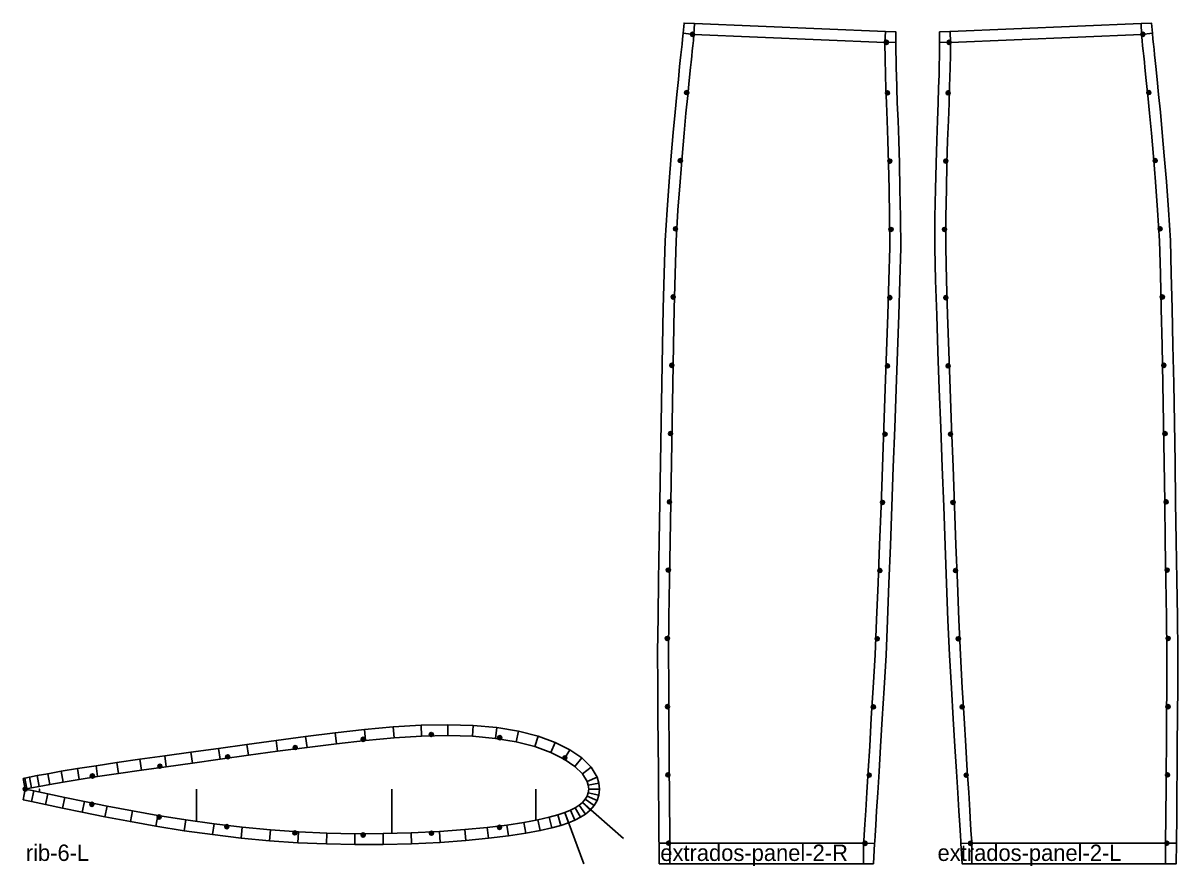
# Model space of a CAD drawing. Header units: millimetres. Extents: x 0 to 1469, y 0 to 3646.
# Drawn here: x 465 to 1310, y 741 to 1358 of the extents above; entities that cross this region are included whole.
import ezdxf

# ---------------------------------------------------------------- set-up
doc = ezdxf.new("R2010")
doc.units = ezdxf.units.MM
for name, color, linetype in [('CUT', 1, 'CONTINUOUS'), ('MARK', 5, 'CONTINUOUS'), ('SEAM', 3, 'CONTINUOUS'), ('TEXT', 7, 'CONTINUOUS')]:
    doc.layers.add(name, color=color, linetype=linetype)

msp = doc.modelspace()

# ---------------------------------------------------------------- linework, layer by layer
at = {"layer": 'CUT', "color": 1}
for points in [[(930.242, 757.3), (930.226, 758.84), (930.178, 763.46), (930.102, 771.08), (930.004, 781.62), (929.888, 794.94), (929.762, 810.89), (929.628, 829.29), (929.49, 849.9), (929.347, 872.6), (929.2, 897), (929.547, 923), (929.971, 950.2), (930.409, 978.3), (930.858, 1007), (931.32, 1036.1), (931.797, 1065.1), (932.297, 1093.8), (932.83, 1121.8), (933.405, 1148.7), (934.03, 1174.4), (934.713, 1198.6), (936.115, 1221.1), (937.635, 1241.8), (939.137, 1260.6), (940.61, 1277.6), (942.02, 1292.5), (943.37, 1305.5), (944.43, 1316.6), (945.36, 1326.1), (945.82, 1330.3), (946.25, 1334.5), (946.68, 1338.5), (947.08, 1342.3), (947.47, 1346.1), (947.9, 1350.5), (955.84, 1349.5), (956.17, 1357.4), (1096, 1351.7), (1095.7, 1343.7), (1103.7, 1343.9), (1103.7, 1339.6), (1103.7, 1335.8), (1103.8, 1332.1), (1103.9, 1328.1), (1104, 1324), (1104.1, 1319.8), (1104.4, 1310.4), (1104.7, 1299.4), (1105.3, 1286.5), (1105.8, 1271.7), (1106.3, 1254.9), (1106.7, 1236.2), (1107.1, 1215.6), (1107.2, 1193.3), (1106.6, 1169.4), (1105.8, 1144), (1104.9, 1117.3), (1103.9, 1089.6), (1102.9, 1061.3), (1101.8, 1032.5), (1100.7, 1003.8), (1099.7, 975.3), (1098.6, 947.5), (1097.6, 920.6), (1096.5, 894.9), (1095.1, 870.8), (1093.7, 848.4), (1092.5, 828.01), (1091.4, 809.83), (1090.4, 794.07), (1089.6, 780.9), (1089, 770.49), (1088.5, 762.96), (1088.2, 758.4), (1088.1, 756.88), (1080.1, 757.2), (1080.1, 742.2), (938.242, 742.2), (938.242, 757.2), (930.242, 757.3), (930.402, 742.2), (938.242, 742.2)], [(956.17, 1357.4), (948.62, 1357.8), (947.9, 1350.5)], [(1309.158, 757.3), (1309.174, 758.84), (1309.222, 763.46), (1309.298, 771.08), (1309.396, 781.62), (1309.512, 794.94), (1309.638, 810.89), (1309.772, 829.29), (1309.91, 849.9), (1310.053, 872.6), (1310.2, 897), (1309.853, 923), (1309.429, 950.2), (1308.991, 978.3), (1308.542, 1007), (1308.08, 1036.1), (1307.603, 1065.1), (1307.103, 1093.8), (1306.57, 1121.8), (1305.995, 1148.7), (1305.37, 1174.4), (1304.687, 1198.6), (1303.285, 1221.1), (1301.765, 1241.8), (1300.263, 1260.6), (1298.79, 1277.6), (1297.38, 1292.5), (1296.03, 1305.5), (1294.97, 1316.6), (1294.04, 1326.1), (1293.58, 1330.3), (1293.15, 1334.5), (1292.72, 1338.5), (1292.32, 1342.3), (1291.93, 1346.1), (1291.5, 1350.5), (1283.56, 1349.5), (1283.23, 1357.4), (1143.4, 1351.7), (1143.7, 1343.7), (1135.7, 1343.9), (1135.7, 1339.6), (1135.7, 1335.8), (1135.6, 1332.1), (1135.5, 1328.1), (1135.4, 1324), (1135.3, 1319.8), (1135, 1310.4), (1134.7, 1299.4), (1134.1, 1286.5), (1133.6, 1271.7), (1133.1, 1254.9), (1132.7, 1236.2), (1132.3, 1215.6), (1132.2, 1193.3), (1132.8, 1169.4), (1133.6, 1144), (1134.5, 1117.3), (1135.5, 1089.6), (1136.5, 1061.3), (1137.6, 1032.5), (1138.7, 1003.8), (1139.7, 975.3), (1140.8, 947.5), (1141.8, 920.6), (1142.9, 894.9), (1144.3, 870.8), (1145.7, 848.4), (1146.9, 828.01), (1148, 809.83), (1149, 794.07), (1149.8, 780.9), (1150.4, 770.49), (1150.9, 762.96), (1151.2, 758.4), (1151.3, 756.88), (1159.3, 757.2), (1159.3, 742.2), (1301.158, 742.2), (1301.158, 757.2), (1309.158, 757.3), (1308.998, 742.2), (1301.158, 742.2)], [(1283.23, 1357.4), (1290.78, 1357.8), (1291.5, 1350.5)], [(1096, 1351.7), (1103.7, 1351.3), (1103.7, 1343.9)], [(1143.4, 1351.7), (1135.7, 1351.3), (1135.7, 1343.9)], [(949.03, 1306.9), (952.03, 1306.9), (951.59, 1307.9), (950.53, 1308.4), (950.53, 1305.4), (949.47, 1305.8), (949.03, 1306.9), (949.47, 1307.9), (950.53, 1308.4)], [(950.53, 1305.4), (951.59, 1305.8), (952.03, 1306.9)], [(1096, 1306.7), (1099, 1306.7), (1098.6, 1307.7), (1097.5, 1308.2), (1097.5, 1305.2), (1096.5, 1305.6), (1096, 1306.7), (1096.5, 1307.7), (1097.5, 1308.2)], [(1097.5, 1305.2), (1098.6, 1305.6), (1099, 1306.7)], [(1143.4, 1306.7), (1140.4, 1306.7), (1140.8, 1307.7), (1141.9, 1308.2), (1141.9, 1305.2), (1142.9, 1305.6), (1143.4, 1306.7), (1142.9, 1307.7), (1141.9, 1308.2)], [(1141.9, 1305.2), (1140.8, 1305.6), (1140.4, 1306.7)], [(1290.37, 1306.9), (1287.37, 1306.9), (1287.81, 1307.9), (1288.87, 1308.4), (1288.87, 1305.4), (1289.93, 1305.8), (1290.37, 1306.9), (1289.93, 1307.9), (1288.87, 1308.4)], [(1288.87, 1305.4), (1287.81, 1305.8), (1287.37, 1306.9)], [(944.37, 1257.1), (947.37, 1257.1), (946.93, 1258.1), (945.87, 1258.6), (945.87, 1255.6), (944.81, 1256), (944.37, 1257.1), (944.81, 1258.1), (945.87, 1258.6)], [(945.87, 1255.6), (946.93, 1256), (947.37, 1257.1)], [(1097.7, 1256.7), (1100.7, 1256.7), (1100.3, 1257.8), (1099.2, 1258.2), (1099.2, 1255.2), (1098.2, 1255.7), (1097.7, 1256.7), (1098.2, 1257.8), (1099.2, 1258.2)], [(1099.2, 1255.2), (1100.3, 1255.7), (1100.7, 1256.7)], [(1141.7, 1256.7), (1138.7, 1256.7), (1139.1, 1257.8), (1140.2, 1258.2), (1140.2, 1255.2), (1141.2, 1255.7), (1141.7, 1256.7), (1141.2, 1257.8), (1140.2, 1258.2)], [(1140.2, 1255.2), (1139.1, 1255.7), (1138.7, 1256.7)], [(1295.03, 1257.1), (1292.03, 1257.1), (1292.47, 1258.1), (1293.53, 1258.6), (1293.53, 1255.6), (1294.59, 1256), (1295.03, 1257.1), (1294.59, 1258.1), (1293.53, 1258.6)], [(1293.53, 1255.6), (1292.47, 1256), (1292.03, 1257.1)], [(940.76, 1207.2), (943.76, 1207.2), (943.32, 1208.2), (942.26, 1208.7), (942.26, 1205.7), (941.2, 1206.1), (940.76, 1207.2), (941.2, 1208.2), (942.26, 1208.7)], [(942.26, 1205.7), (943.32, 1206.1), (943.76, 1207.2)], [(1098.6, 1206.7), (1101.6, 1206.7), (1101.2, 1207.8), (1100.1, 1208.2), (1100.1, 1205.2), (1099.1, 1205.7), (1098.6, 1206.7), (1099.1, 1207.8), (1100.1, 1208.2)], [(1100.1, 1205.2), (1101.2, 1205.7), (1101.6, 1206.7)], [(1140.8, 1206.7), (1137.8, 1206.7), (1138.2, 1207.8), (1139.3, 1208.2), (1139.3, 1205.2), (1140.3, 1205.7), (1140.8, 1206.7), (1140.3, 1207.8), (1139.3, 1208.2)], [(1139.3, 1205.2), (1138.2, 1205.7), (1137.8, 1206.7)], [(1298.64, 1207.2), (1295.64, 1207.2), (1296.08, 1208.2), (1297.14, 1208.7), (1297.14, 1205.7), (1298.2, 1206.1), (1298.64, 1207.2), (1298.2, 1208.2), (1297.14, 1208.7)], [(1297.14, 1205.7), (1296.08, 1206.1), (1295.64, 1207.2)], [(939.113, 1157.2), (942.11, 1157.2), (941.67, 1158.2), (940.61, 1158.7), (940.61, 1155.7), (939.55, 1156.1), (939.113, 1157.2), (939.55, 1158.2), (940.61, 1158.7)], [(1300.287, 1157.2), (1297.29, 1157.2), (1297.73, 1158.2), (1298.79, 1158.7), (1298.79, 1155.7), (1299.85, 1156.1), (1300.287, 1157.2), (1299.85, 1158.2), (1298.79, 1158.7)], [(940.61, 1155.7), (941.67, 1156.1), (942.11, 1157.2)], [(1097.7, 1156.7), (1100.7, 1156.7), (1100.2, 1157.8), (1099.2, 1158.2), (1099.2, 1155.2), (1098.1, 1155.7), (1097.7, 1156.7), (1098.1, 1157.8), (1099.2, 1158.2)], [(1099.2, 1155.2), (1100.2, 1155.7), (1100.7, 1156.7)], [(1141.7, 1156.7), (1138.7, 1156.7), (1139.2, 1157.8), (1140.2, 1158.2), (1140.2, 1155.2), (1141.3, 1155.7), (1141.7, 1156.7), (1141.3, 1157.8), (1140.2, 1158.2)], [(1140.2, 1155.2), (1139.2, 1155.7), (1138.7, 1156.7)], [(1298.79, 1155.7), (1297.73, 1156.1), (1297.29, 1157.2)], [(938.054, 1107.2), (941.05, 1107.2), (940.61, 1108.2), (939.55, 1108.7), (939.55, 1105.7), (938.493, 1106.1), (938.054, 1107.2), (938.493, 1108.2), (939.55, 1108.7)], [(1096, 1106.8), (1099, 1106.8), (1098.6, 1107.8), (1097.5, 1108.3), (1097.5, 1105.3), (1096.5, 1105.7), (1096, 1106.8), (1096.5, 1107.8), (1097.5, 1108.3)], [(1143.4, 1106.8), (1140.4, 1106.8), (1140.8, 1107.8), (1141.9, 1108.3), (1141.9, 1105.3), (1142.9, 1105.7), (1143.4, 1106.8), (1142.9, 1107.8), (1141.9, 1108.3)], [(1301.346, 1107.2), (1298.35, 1107.2), (1298.79, 1108.2), (1299.85, 1108.7), (1299.85, 1105.7), (1300.907, 1106.1), (1301.346, 1107.2), (1300.907, 1108.2), (1299.85, 1108.7)], [(939.55, 1105.7), (940.61, 1106.1), (941.05, 1107.2)], [(1097.5, 1105.3), (1098.6, 1105.7), (1099, 1106.8)], [(1141.9, 1105.3), (1140.8, 1105.7), (1140.4, 1106.8)], [(1299.85, 1105.7), (1298.79, 1106.1), (1298.35, 1107.2)], [(937.167, 1057.2), (940.17, 1057.2), (939.73, 1058.3), (938.667, 1058.7), (938.667, 1055.7), (937.607, 1056.1), (937.167, 1057.2), (937.607, 1058.3), (938.667, 1058.7)], [(938.667, 1055.7), (939.73, 1056.1), (940.17, 1057.2)], [(1094.2, 1056.8), (1097.2, 1056.8), (1096.8, 1057.8), (1095.7, 1058.3), (1095.7, 1055.3), (1094.7, 1055.7), (1094.2, 1056.8), (1094.7, 1057.8), (1095.7, 1058.3)], [(1145.2, 1056.8), (1142.2, 1056.8), (1142.6, 1057.8), (1143.7, 1058.3), (1143.7, 1055.3), (1144.7, 1055.7), (1145.2, 1056.8), (1144.7, 1057.8), (1143.7, 1058.3)], [(1302.233, 1057.2), (1299.23, 1057.2), (1299.67, 1058.3), (1300.733, 1058.7), (1300.733, 1055.7), (1301.793, 1056.1), (1302.233, 1057.2), (1301.793, 1058.3), (1300.733, 1058.7)], [(1300.733, 1055.7), (1299.67, 1056.1), (1299.23, 1057.2)], [(1095.7, 1055.3), (1096.8, 1055.7), (1097.2, 1056.8)], [(1143.7, 1055.3), (1142.6, 1055.7), (1142.2, 1056.8)], [(936.362, 1007.2), (939.36, 1007.2), (938.922, 1008.3), (937.862, 1008.7), (937.862, 1005.7), (936.801, 1006.1), (936.362, 1007.2), (936.801, 1008.3), (937.862, 1008.7)], [(937.862, 1005.7), (938.922, 1006.1), (939.36, 1007.2)], [(1092.4, 1006.8), (1095.4, 1006.8), (1094.9, 1007.9), (1093.9, 1008.3), (1093.9, 1005.3), (1092.8, 1005.8), (1092.4, 1006.8), (1092.8, 1007.9), (1093.9, 1008.3)], [(1093.9, 1005.3), (1094.9, 1005.8), (1095.4, 1006.8)], [(1147, 1006.8), (1144, 1006.8), (1144.5, 1007.9), (1145.5, 1008.3), (1145.5, 1005.3), (1146.6, 1005.8), (1147, 1006.8), (1146.6, 1007.9), (1145.5, 1008.3)], [(1145.5, 1005.3), (1144.5, 1005.8), (1144, 1006.8)], [(1303.038, 1007.2), (1300.04, 1007.2), (1300.478, 1008.3), (1301.538, 1008.7), (1301.538, 1005.7), (1302.599, 1006.1), (1303.038, 1007.2), (1302.599, 1008.3), (1301.538, 1008.7)], [(1301.538, 1005.7), (1300.478, 1006.1), (1300.04, 1007.2)], [(935.582, 957.2), (938.582, 957.2), (938.142, 958.3), (937.082, 958.7), (937.082, 955.7), (936.021, 956.1), (935.582, 957.2), (936.021, 958.3), (937.082, 958.7)], [(937.082, 955.7), (938.142, 956.1), (938.582, 957.2)], [(1090.5, 956.9), (1093.5, 956.9), (1093, 957.9), (1092, 958.4), (1092, 955.4), (1090.9, 955.8), (1090.5, 956.9), (1090.9, 957.9), (1092, 958.4)], [(1092, 955.4), (1093, 955.8), (1093.5, 956.9)], [(1148.9, 956.9), (1145.9, 956.9), (1146.4, 957.9), (1147.4, 958.4), (1147.4, 955.4), (1148.5, 955.8), (1148.9, 956.9), (1148.5, 957.9), (1147.4, 958.4)], [(1147.4, 955.4), (1146.4, 955.8), (1145.9, 956.9)], [(1303.818, 957.2), (1300.818, 957.2), (1301.258, 958.3), (1302.318, 958.7), (1302.318, 955.7), (1303.379, 956.1), (1303.818, 957.2), (1303.379, 958.3), (1302.318, 958.7)], [(1302.318, 955.7), (1301.258, 956.1), (1300.818, 957.2)], [(934.837, 907.2), (937.837, 907.2), (937.398, 908.3), (936.337, 908.7), (936.337, 905.7), (935.276, 906.1), (934.837, 907.2), (935.276, 908.3), (936.337, 908.7)], [(936.337, 905.7), (937.398, 906.1), (937.837, 907.2)], [(1088.5, 906.9), (1091.5, 906.9), (1091.1, 908), (1090, 908.4), (1090, 905.4), (1089, 905.8), (1088.5, 906.9), (1089, 908), (1090, 908.4)], [(1090, 905.4), (1091.1, 905.8), (1091.5, 906.9)], [(1150.9, 906.9), (1147.9, 906.9), (1148.3, 908), (1149.4, 908.4), (1149.4, 905.4), (1150.4, 905.8), (1150.9, 906.9), (1150.4, 908), (1149.4, 908.4)], [(1149.4, 905.4), (1148.3, 905.8), (1147.9, 906.9)], [(1304.563, 907.2), (1301.563, 907.2), (1302.002, 908.3), (1303.063, 908.7), (1303.063, 905.7), (1304.124, 906.1), (1304.563, 907.2), (1304.124, 908.3), (1303.063, 908.7)], [(1303.063, 905.7), (1302.002, 906.1), (1301.563, 907.2)], [(934.942, 857.2), (937.942, 857.2), (937.503, 858.3), (936.442, 858.7), (936.442, 855.7), (935.382, 856.1), (934.942, 857.2), (935.382, 858.3), (936.442, 858.7)], [(936.442, 855.7), (937.503, 856.1), (937.942, 857.2)], [(1085.7, 857), (1088.7, 857), (1088.3, 858), (1087.2, 858.5), (1087.2, 855.5), (1086.2, 855.9), (1085.7, 857), (1086.2, 858), (1087.2, 858.5)], [(1087.2, 855.5), (1088.3, 855.9), (1088.7, 857)], [(1153.7, 857), (1150.7, 857), (1151.1, 858), (1152.2, 858.5), (1152.2, 855.5), (1153.2, 855.9), (1153.7, 857), (1153.2, 858), (1152.2, 858.5)], [(1152.2, 855.5), (1151.1, 855.9), (1150.7, 857)], [(1304.458, 857.2), (1301.458, 857.2), (1301.897, 858.3), (1302.958, 858.7), (1302.958, 855.7), (1304.018, 856.1), (1304.458, 857.2), (1304.018, 858.3), (1302.958, 858.7)], [(1302.958, 855.7), (1301.897, 856.1), (1301.458, 857.2)], [(464.7, 804.7), (465.8, 804.93), (469.2, 805.6), (474.8, 806.69), (482.7, 808.13), (492.5, 809.86), (504.4, 811.82), (518, 813.96), (533.3, 816.23), (550.1, 818.64), (568.3, 821.17), (587.5, 823.82), (607.7, 826.6), (628.5, 829.48), (649.9, 832.41), (671.5, 835.31), (693.1, 838.04), (714.6, 840.46), (735.6, 842.4), (756, 843.6), (775.6, 844), (794.2, 843.5), (811.52, 841.89), (827.41, 839.24), (841.7, 835.59), (854.26, 831.03), (864.96, 825.7), (873.74, 819.67), (880.52, 812.92), (884.91, 805.65), (886.29, 801.23), (886.74, 796.85), (886.26, 792.45), (884.9, 788.38), (882.74, 784.7), (879.76, 781.3), (876.43, 778.54), (872.82, 776.23), (868.69, 774.11), (864.04, 772.18), (858.43, 770.26), (851.84, 768.41), (843.24, 766.43), (832.63, 764.46), (820, 762.56), (805.35, 760.78), (788.7, 759.18), (769.9, 757.81), (749.1, 756.78), (728.3, 756.24), (707.5, 756.18), (686.7, 756.63), (665.8, 757.58), (645, 759.04), (624.2, 761.01), (603.4, 763.46), (582.6, 766.37), (561.8, 769.71), (543.2, 773.02), (524.5, 776.58), (507.9, 779.91), (493.5, 782.91), (481.1, 785.53), (470.8, 787.72), (464.6, 789.03)], [(765, 836.79), (762, 836.79), (762.4, 837.85), (763.5, 838.29), (763.5, 835.29), (764.6, 835.73), (765, 836.79), (764.6, 837.85), (763.5, 838.29)], [(665.4, 827.23), (662.4, 827.23), (662.8, 828.3), (663.9, 828.73), (663.9, 825.73), (665, 826.17), (665.4, 827.23), (665, 828.3), (663.9, 828.73)], [(715.1, 833.3), (712.1, 833.3), (712.5, 834.36), (713.6, 834.8), (713.6, 831.8), (714.6, 832.24), (715.1, 833.3), (714.6, 834.36), (713.6, 834.8)], [(713.6, 831.8), (712.5, 832.24), (712.1, 833.3)], [(763.5, 835.29), (762.4, 835.73), (762, 836.79)], [(815.07, 834.46), (812.07, 834.46), (812.51, 835.52), (813.57, 835.96), (813.57, 832.96), (814.63, 833.4), (815.07, 834.46), (814.63, 835.52), (813.57, 835.96)], [(813.57, 832.96), (812.51, 833.4), (812.07, 834.46)], [(615.9, 820.46), (612.9, 820.46), (613.3, 821.52), (614.4, 821.96), (614.4, 818.96), (615.4, 819.4), (615.9, 820.46), (615.4, 821.52), (614.4, 821.96)], [(614.4, 818.96), (613.3, 819.4), (612.9, 820.46)], [(663.9, 825.73), (662.8, 826.17), (662.4, 827.23)], [(862.85, 819.69), (859.85, 819.69), (860.29, 820.76), (861.35, 821.19), (861.35, 818.19), (862.41, 818.63), (862.85, 819.69), (862.41, 820.76), (861.35, 821.19)], [(566.3, 813.62), (563.3, 813.62), (563.8, 814.68), (564.8, 815.12), (564.8, 812.12), (565.9, 812.56), (566.3, 813.62), (565.9, 814.68), (564.8, 815.12)], [(564.8, 812.12), (563.8, 812.56), (563.3, 813.62)], [(861.35, 818.19), (860.29, 818.63), (859.85, 819.69)], [(516.8, 806.45), (513.8, 806.45), (514.3, 807.51), (515.3, 807.95), (515.3, 804.95), (516.4, 805.39), (516.8, 806.45), (516.4, 807.51), (515.3, 807.95)], [(515.3, 804.95), (514.3, 805.39), (513.8, 806.45)], [(935.289, 807.21), (938.289, 807.21), (937.85, 808.27), (936.789, 808.71), (936.789, 805.71), (935.729, 806.15), (935.289, 807.21), (935.729, 808.27), (936.789, 808.71)], [(936.789, 805.71), (937.85, 806.15), (938.289, 807.21)], [(1082.7, 807.04), (1085.7, 807.04), (1085.3, 808.1), (1084.2, 808.54), (1084.2, 805.54), (1083.2, 805.98), (1082.7, 807.04), (1083.2, 808.1), (1084.2, 808.54)], [(1084.2, 805.54), (1085.3, 805.98), (1085.7, 807.04)], [(1156.7, 807.04), (1153.7, 807.04), (1154.1, 808.1), (1155.2, 808.54), (1155.2, 805.54), (1156.2, 805.98), (1156.7, 807.04), (1156.2, 808.1), (1155.2, 808.54)], [(1155.2, 805.54), (1154.1, 805.98), (1153.7, 807.04)], [(1304.111, 807.21), (1301.111, 807.21), (1301.55, 808.27), (1302.611, 808.71), (1302.611, 805.71), (1303.671, 806.15), (1304.111, 807.21), (1303.671, 808.27), (1302.611, 808.71)], [(1302.611, 805.71), (1301.55, 806.15), (1301.111, 807.21)], [(516.5, 785.64), (513.5, 785.64), (513.9, 786.7), (515, 787.14), (515, 784.14), (516, 784.58), (516.5, 785.64), (516, 786.7), (515, 787.14)], [(515, 784.14), (513.9, 784.58), (513.5, 785.64)], [(565.7, 776.42), (562.7, 776.42), (563.1, 777.48), (564.2, 777.92), (564.2, 774.92), (565.2, 775.36), (565.7, 776.42), (565.2, 777.48), (564.2, 777.92)], [(564.2, 774.92), (563.1, 775.36), (562.7, 776.42)], [(615.2, 769.3), (612.2, 769.3), (612.6, 770.36), (613.7, 770.8), (613.7, 767.8), (614.7, 768.24), (615.2, 769.3), (614.7, 770.36), (613.7, 770.8)], [(814.96, 768.81), (811.96, 768.81), (812.4, 769.87), (813.46, 770.31), (813.46, 767.31), (814.52, 767.75), (814.96, 768.81), (814.52, 769.87), (813.46, 770.31)], [(613.7, 767.8), (612.6, 768.24), (612.2, 769.3)], [(665, 764.76), (662, 764.76), (662.5, 765.82), (663.5, 766.26), (663.5, 763.26), (664.6, 763.7), (665, 764.76), (664.6, 765.82), (663.5, 766.26)], [(663.5, 763.26), (662.5, 763.7), (662, 764.76)], [(715.1, 763.2), (712.1, 763.2), (712.5, 764.26), (713.6, 764.7), (713.6, 761.7), (714.6, 762.14), (715.1, 763.2), (714.6, 764.26), (713.6, 764.7)], [(713.6, 761.7), (712.5, 762.14), (712.1, 763.2)], [(765.1, 764.51), (762.1, 764.51), (762.5, 765.57), (763.6, 766.01), (763.6, 763.01), (764.6, 763.45), (765.1, 764.51), (764.6, 765.57), (763.6, 766.01)], [(763.6, 763.01), (762.5, 763.45), (762.1, 764.51)], [(813.46, 767.31), (812.4, 767.75), (811.96, 768.81)], [(1080.1, 742.2), (1087.2, 742.2), (1088.1, 756.88)], [(1159.3, 742.2), (1152.2, 742.2), (1151.3, 756.88)]]:
    msp.add_lwpolyline(points, dxfattribs=at)
at = {"layer": 'MARK', "color": 5}
for points in [[(953.35, 1349.6), (956.35, 1349.6), (955.91, 1350.6), (954.85, 1351.1), (954.85, 1348.1), (953.79, 1348.5), (953.35, 1349.6), (953.79, 1350.6), (954.85, 1351.1)], [(954.85, 1348.1), (955.91, 1348.5), (956.35, 1349.6)], [(1095.2, 1343.7), (1098.2, 1343.7), (1097.8, 1344.7), (1096.7, 1345.2), (1096.7, 1342.2), (1095.6, 1342.6), (1095.2, 1343.7), (1095.6, 1344.7), (1096.7, 1345.2)], [(1144.2, 1343.7), (1141.2, 1343.7), (1141.6, 1344.7), (1142.7, 1345.2), (1142.7, 1342.2), (1143.8, 1342.6), (1144.2, 1343.7), (1143.8, 1344.7), (1142.7, 1345.2)], [(1286.05, 1349.6), (1283.05, 1349.6), (1283.49, 1350.6), (1284.55, 1351.1), (1284.55, 1348.1), (1285.61, 1348.5), (1286.05, 1349.6), (1285.61, 1350.6), (1284.55, 1351.1)], [(1284.55, 1348.1), (1283.49, 1348.5), (1283.05, 1349.6)], [(1096.7, 1342.2), (1097.8, 1342.6), (1098.2, 1343.7)], [(1142.7, 1342.2), (1141.6, 1342.6), (1141.2, 1343.7)], [(693.1, 838.04), (694, 830.1)], [(714.6, 840.46), (715.4, 832.5)], [(735.6, 842.4), (736.2, 834.41)], [(756, 843.6), (756.4, 835.64)], [(775.6, 844), (775.6, 836.04)], [(794.2, 843.5), (793.7, 835.5)], [(811.52, 841.89), (810.5, 833.96)], [(827.41, 839.24), (825.76, 831.41)], [(628.5, 829.48), (629.6, 821.56)], [(649.9, 832.41), (650.9, 824.49)], [(671.5, 835.31), (672.5, 827.38)], [(841.7, 835.59), (839.35, 827.94)], [(854.26, 831.03), (851.11, 823.68)], [(568.3, 821.17), (569.4, 813.24)], [(587.5, 823.82), (588.6, 815.9)], [(607.7, 826.6), (608.8, 818.68)], [(864.96, 825.7), (860.91, 818.8)], [(504.4, 811.82), (505.6, 803.92)], [(518, 813.96), (519.2, 806.05)], [(533.3, 816.23), (534.5, 808.32)], [(550.1, 818.64), (551.3, 810.72)], [(873.74, 819.67), (868.64, 813.5)], [(880.52, 812.92), (874.23, 807.97)], [(464.7, 804.7), (466.2, 796.85), (464.6, 789.03)], [(465.8, 804.93), (467.4, 797.08)], [(469.2, 805.6), (470.7, 797.75)], [(474.8, 806.69), (476.3, 798.83)], [(482.7, 808.13), (484.1, 800.26)], [(492.5, 809.86), (493.9, 801.98)], [(884.91, 805.65), (877.61, 802.39)], [(467.7, 796.85), (464.7, 796.85), (465.2, 797.91), (466.2, 798.35), (466.2, 795.35), (467.3, 795.79), (467.7, 796.85), (467.3, 797.91), (466.2, 798.35)], [(466.2, 795.35), (465.2, 795.79), (464.7, 796.85)], [(470.8, 787.72), (472.4, 795.54)], [(591.5, 773.21), (591.5, 796.85)], [(734.6, 764.4), (734.6, 796.85)], [(840.17, 774), (840.17, 796.85)], [(886.29, 801.23), (878.45, 799.64)], [(886.74, 796.85), (878.74, 796.85)], [(481.1, 785.53), (482.7, 793.35)], [(493.5, 782.91), (495.1, 790.75)], [(507.9, 779.91), (509.6, 787.75)], [(879.76, 781.3), (874.2, 787.05)], [(882.74, 784.7), (876.26, 789.39)], [(884.9, 788.38), (877.62, 791.7)], [(886.26, 792.45), (878.45, 794.16)], [(524.5, 776.58), (526.1, 784.43)], [(543.2, 773.02), (544.6, 780.89)], [(864.04, 772.18), (861.21, 779.66)], [(868.69, 774.11), (865.33, 781.37)], [(872.82, 776.23), (868.84, 783.17)], [(876.43, 778.54), (871.73, 785.01)], [(561.8, 769.71), (563.2, 777.59)], [(582.6, 766.37), (583.8, 774.28)], [(603.4, 763.46), (604.4, 771.4)], [(820, 762.56), (818.93, 770.48)], [(832.63, 764.46), (831.3, 772.35)], [(843.24, 766.43), (841.61, 774.27)], [(851.84, 768.41), (849.86, 776.16)], [(858.43, 770.26), (856.05, 777.9)], [(624.2, 761.01), (625.1, 768.96)], [(645, 759.04), (645.7, 767.01)], [(665.8, 757.58), (666.3, 765.57)], [(686.7, 756.63), (686.9, 764.62)], [(707.5, 756.18), (707.6, 764.18)], [(728.3, 756.24), (728.2, 764.24)], [(749.1, 756.78), (748.8, 764.78)], [(769.9, 757.81), (769.4, 765.8)], [(788.7, 759.18), (788, 767.15)], [(805.35, 760.78), (804.49, 768.73)], [(935.742, 757.21), (938.742, 757.21), (938.302, 758.27), (937.242, 758.71), (937.242, 755.71), (936.181, 756.15), (935.742, 757.21), (936.181, 758.27), (937.242, 758.71)], [(937.242, 755.71), (938.302, 756.15), (938.742, 757.21)], [(1079.6, 757.14), (1082.6, 757.14), (1082.2, 758.2), (1081.1, 758.64), (1081.1, 755.64), (1080, 756.08), (1079.6, 757.14), (1080, 758.2), (1081.1, 758.64)], [(1081.1, 755.64), (1082.2, 756.08), (1082.6, 757.14)], [(1159.8, 757.14), (1156.8, 757.14), (1157.2, 758.2), (1158.3, 758.64), (1158.3, 755.64), (1159.4, 756.08), (1159.8, 757.14), (1159.4, 758.2), (1158.3, 758.64)], [(1158.3, 755.64), (1157.2, 756.08), (1156.8, 757.14)], [(1303.658, 757.21), (1300.658, 757.21), (1301.098, 758.27), (1302.158, 758.71), (1302.158, 755.71), (1303.219, 756.15), (1303.658, 757.21), (1303.219, 758.27), (1302.158, 758.71)], [(1302.158, 755.71), (1301.098, 756.15), (1300.658, 757.21)]]:
    msp.add_lwpolyline(points, dxfattribs=at)
msp.add_lwpolyline([(476.6, 794.67), (476.6, 796.85)], close=True, dxfattribs=at)
at = {"layer": 'SEAM', "color": 3}
for points in [[(938.242, 757.2), (938.225, 758.74), (938.177, 763.36), (938.102, 770.98), (938.003, 781.51), (937.888, 794.83), (937.761, 810.77), (937.627, 829.16), (937.489, 849.8), (937.346, 872.5), (937.199, 896.9), (937.546, 922.8), (937.97, 950), (938.408, 978.1), (938.857, 1006.9), (939.32, 1036), (939.8, 1065), (940.3, 1093.6), (940.83, 1121.6), (941.4, 1148.5), (942.03, 1174.2), (942.71, 1198.3), (944.11, 1220.8), (945.63, 1241.5), (947.12, 1260.2), (948.59, 1277.1), (950, 1291.9), (951.33, 1304.8), (952.39, 1315.8), (953.31, 1325.2), (953.76, 1329.3), (954.19, 1333.5), (954.61, 1337.4), (955.01, 1341.2), (955.41, 1345.1), (955.84, 1349.5), (1095.7, 1343.7), (1095.7, 1339.3), (1095.8, 1335.5), (1095.8, 1331.7), (1095.9, 1327.7), (1096, 1323.7), (1096.1, 1319.5), (1096.4, 1310.2), (1096.7, 1299.2), (1097.3, 1286.4), (1097.8, 1271.7), (1098.3, 1255), (1098.7, 1236.3), (1099.1, 1215.8), (1099.2, 1193.5), (1098.6, 1169.6), (1097.8, 1144.2), (1096.9, 1117.6), (1095.9, 1089.9), (1094.9, 1061.6), (1093.8, 1032.8), (1092.8, 1004.1), (1091.7, 975.6), (1090.6, 947.8), (1089.6, 920.9), (1088.5, 895.2), (1087.1, 871.1), (1085.7, 848.7), (1084.5, 828.31), (1083.4, 810.13), (1082.4, 794.38), (1081.6, 781.22), (1081, 770.81), (1080.5, 763.28), (1080.2, 758.73), (1080.1, 757.2)], [(1301.158, 757.2), (1301.175, 758.74), (1301.223, 763.36), (1301.298, 770.98), (1301.397, 781.51), (1301.512, 794.83), (1301.639, 810.77), (1301.773, 829.16), (1301.911, 849.8), (1302.054, 872.5), (1302.201, 896.9), (1301.854, 922.8), (1301.43, 950), (1300.992, 978.1), (1300.543, 1006.9), (1300.08, 1036), (1299.6, 1065), (1299.1, 1093.6), (1298.57, 1121.6), (1298, 1148.5), (1297.37, 1174.2), (1296.69, 1198.3), (1295.29, 1220.8), (1293.77, 1241.5), (1292.28, 1260.2), (1290.81, 1277.1), (1289.4, 1291.9), (1288.07, 1304.8), (1287.01, 1315.8), (1286.09, 1325.2), (1285.64, 1329.3), (1285.21, 1333.5), (1284.79, 1337.4), (1284.39, 1341.2), (1283.99, 1345.1), (1283.56, 1349.5), (1143.7, 1343.7), (1143.7, 1339.3), (1143.6, 1335.5), (1143.6, 1331.7), (1143.5, 1327.7), (1143.4, 1323.7), (1143.3, 1319.5), (1143, 1310.2), (1142.7, 1299.2), (1142.1, 1286.4), (1141.6, 1271.7), (1141.1, 1255), (1140.7, 1236.3), (1140.3, 1215.8), (1140.2, 1193.5), (1140.8, 1169.6), (1141.6, 1144.2), (1142.5, 1117.6), (1143.5, 1089.9), (1144.5, 1061.6), (1145.6, 1032.8), (1146.6, 1004.1), (1147.7, 975.6), (1148.8, 947.8), (1149.8, 920.9), (1150.9, 895.2), (1152.3, 871.1), (1153.7, 848.7), (1154.9, 828.31), (1156, 810.13), (1157, 794.38), (1157.8, 781.22), (1158.4, 770.81), (1158.9, 763.28), (1159.2, 758.73), (1159.3, 757.2)], [(466.2, 796.85), (467.4, 797.08), (470.7, 797.75), (476.3, 798.83), (484.1, 800.26), (493.9, 801.98), (505.6, 803.92), (519.2, 806.05), (534.5, 808.32), (551.3, 810.72), (569.4, 813.24), (588.6, 815.9), (608.8, 818.68), (629.6, 821.56), (650.9, 824.49), (672.5, 827.38), (694, 830.1), (715.4, 832.5), (736.2, 834.41), (756.4, 835.64), (775.6, 836.04), (793.7, 835.5), (810.5, 833.96), (825.76, 831.41), (839.35, 827.94), (851.11, 823.68), (860.91, 818.8), (868.64, 813.5), (874.23, 807.97), (877.61, 802.39), (878.45, 799.64), (878.74, 796.85), (878.45, 794.16), (877.62, 791.7), (876.26, 789.39), (874.2, 787.05), (871.73, 785.01), (868.84, 783.17), (865.33, 781.37), (861.21, 779.66), (856.05, 777.9), (849.86, 776.16), (841.61, 774.27), (831.3, 772.35), (818.93, 770.48), (804.49, 768.73), (788, 767.15), (769.4, 765.8), (748.8, 764.78), (728.2, 764.24), (707.6, 764.18), (686.9, 764.62), (666.3, 765.57), (645.7, 767.01), (625.1, 768.96), (604.4, 771.4), (583.8, 774.28), (563.2, 777.59), (544.6, 780.89), (526.1, 784.43), (509.6, 787.75), (495.1, 790.75), (482.7, 793.35), (472.4, 795.54)]]:
    msp.add_lwpolyline(points, close=True, dxfattribs=at)
for points in [[(874.2, 787.05), (904.2, 760.59)], [(861.21, 779.66), (875.24, 742.2)]]:
    msp.add_lwpolyline(points, dxfattribs=at)

# ---------------------------------------------------------------- texts
at = {"layer": 'TEXT', "color": 7}
for s, p in [('rib-6-L', (466.6, 744.2)), ('extrados-panel-2-R', (931.2, 744.2)), ('extrados-panel-2-L', (1134.2, 744.2))]:
    msp.add_text(s, height=12, dxfattribs=at).set_placement(p)

doc.saveas('drawing.dxf')
